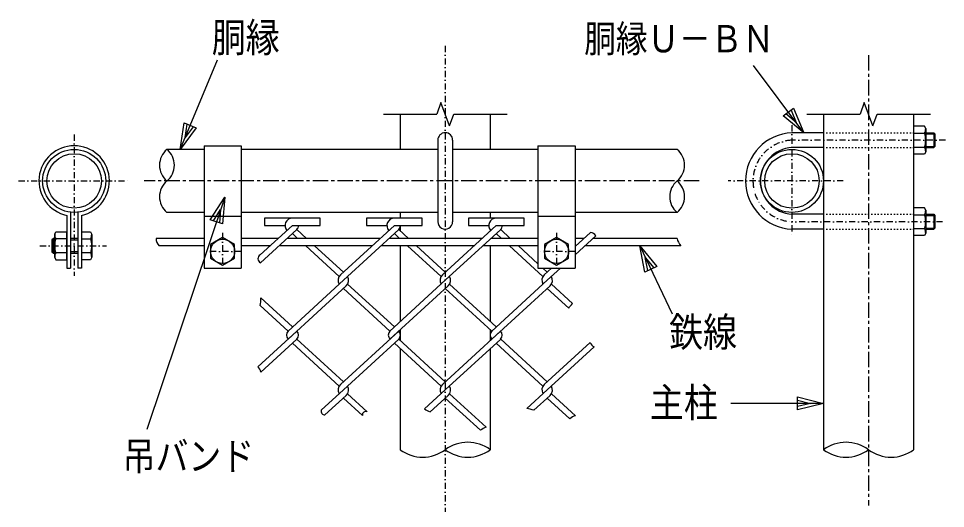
# Model space of a CAD drawing. Units: millimetres, scale not verified. Extents: x -4425 to 4425, y -3150 to 3150.
# Drawn here: x 1169 to 2668, y 1009 to 1802 of the extents above; entities that cross this region are included whole.
import ezdxf
from ezdxf.enums import TextEntityAlignment as Align

# ---------------------------------------------------------------- set-up
doc = ezdxf.new("R2010")
doc.units = ezdxf.units.MM
doc.header["$LTSCALE"] = 20
for name, pattern in [('USER1', [2, 1.25, -0.25, 0.25, -0.25]), ('USER2', [0.26, 0.01, -0.25]), ('USER3', [1.01, 0.5, -0.25, 0.01, -0.25])]:
    doc.linetypes.add(name, pattern=pattern)
doc.layers.add('0-0_1', color=7, linetype='Continuous', lineweight=25)
doc.layers.add('0-1_0', color=7, linetype='Continuous', lineweight=25)
doc.styles.add('ＭＳ ゴシック', font='')
doc.styles.get('ＭＳ ゴシック').set_extended_font_data('MS Gothic')

# ---------------------------------------------------------------- blocks, each defined once
blk = doc.blocks.new('C2')
at = {"layer": '0-0_1', "color": 4}
blk.add_line((117818.6, 93593.7), (119021.1, 96493.4), dxfattribs=at)
blk.add_lwpolyline([(118334.3, 94289.2), (117818.6, 93593.7), (117946.4, 94450.1)], close=True, dxfattribs=at)
blk.add_lwpolyline([(118237.3, 94329.4), (117979.4, 93981.7), (118043.3, 94409.9)], dxfattribs=at)
blk = doc.blocks.new('C3')
at = {"layer": '0-0_1', "color": 4}
blk.add_line((119253.8, 92044.1), (116732.4, 84529), dxfattribs=at)
blk.add_lwpolyline([(118787.5, 91314.5), (119253.8, 92044.1), (119185.7, 91180.9)], close=True, dxfattribs=at)
blk.add_lwpolyline([(118887.1, 91281.1), (119120.2, 91645.9), (119086.2, 91214.3)], dxfattribs=at)
blk = doc.blocks.new('C4')
at = {"layer": '0-0_1', "color": 4}
blk.add_line((137989.7, 94133.7), (136360.5, 96306.4), dxfattribs=at)
blk.add_lwpolyline([(137653.8, 94931.7), (137989.7, 94133.7), (137317.7, 94679.8)], close=True, dxfattribs=at)
blk.add_lwpolyline([(137569.8, 94868.7), (137737.7, 94469.7), (137401.7, 94742.8)], dxfattribs=at)
blk = doc.blocks.new('C5')
at = {"layer": '0-0_1', "color": 4}
blk.add_line((132675.4, 90473.7), (133722.7, 88267.8), dxfattribs=at)
blk.add_lwpolyline([(132845.9, 89624.8), (132675.4, 90473.7), (133225.4, 89805)], close=True, dxfattribs=at)
blk.add_lwpolyline([(132940.8, 89669.9), (132855.5, 90094.3), (133130.5, 89759.9)], dxfattribs=at)
blk = doc.blocks.new('C6')
at = {"layer": '0-0_1', "color": 4}
blk.add_line((138620.1, 85373.7), (135620.1, 85373.7), dxfattribs=at)
blk.add_lwpolyline([(137780.1, 85583.7), (138620.1, 85373.7), (137780.1, 85163.7)], close=True, dxfattribs=at)
blk.add_lwpolyline([(137780.1, 85478.7), (138200.1, 85373.7), (137780.1, 85268.7)], dxfattribs=at)

msp = doc.modelspace()

# ---------------------------------------------------------------- linework, layer by layer
at = {"layer": '0-0_1', "color": 4, "linetype": 'USER3'}
for p, q in [((1859.28, 1757.2), (1859.28, 1003.07)), ((2419.98, 1628.69), (2419.98, 1448.69)), ((1259.28, 1613.68), (1259.28, 1385.22)), ((2668.25, 1604.68), (2419.98, 1604.68)), ((1169.28, 1538.68), (1349.28, 1538.68)), ((2502.94, 1538.68), (2316.94, 1538.68)), ((2663.68, 1472.68), (2419.98, 1472.68)), ((1499.28, 1454.68), (1499.28, 1394.68)), ((2039.28, 1454.68), (2039.28, 1394.68)), ((1203.96, 1433.68), (1311.36, 1433.68)), ((1529.28, 1424.68), (1469.28, 1424.68)), ((2069.28, 1424.68), (2009.28, 1424.68))]:
    msp.add_line(p, q, dxfattribs=at)
at = {"layer": '0-0_1', "color": 4, "linetype": 'USER1'}
for p, q in [((2543.88, 1742.16), (2543.88, 1013.48)), ((2269.98, 1538.68), (1372.5, 1538.68))]:
    msp.add_line(p, q, dxfattribs=at)
at = {"layer": '0-0_1', "color": 4}
for p, q in [((1759.28, 1646.68), (1845.6, 1646.68)), ((1866.12, 1627.89), (1872.96, 1646.68)), ((1872.96, 1646.68), (1959.28, 1646.68)), ((2443.88, 1646.68), (2530.2, 1646.68)), ((2550.72, 1627.89), (2557.56, 1646.68)), ((2557.56, 1646.68), (2643.88, 1646.68)), ((2636.28, 1614.88), (2651.28, 1614.88)), ((2636.28, 1594.48), (2651.28, 1594.48)), ((2636.28, 1482.88), (2651.28, 1482.88)), ((2636.28, 1462.48), (2651.28, 1462.48)), ((1223.28, 1443.28), (1227.78, 1443.28)), ((1253.28, 1443.28), (1265.28, 1443.28)), ((1227.78, 1424.08), (1223.28, 1424.08)), ((1265.28, 1424.08), (1253.28, 1424.08))]:
    msp.add_line(p, q, dxfattribs=at)
at = {"layer": '0-0_1'}
for p, q in [((1786.38, 1646.68), (1786.38, 1589.68)), ((1932.18, 1646.68), (1932.18, 1589.68)), ((2470.98, 1646.69), (2470.98, 1103.69)), ((2616.78, 1646.69), (2616.78, 1103.69)), ((2634.55, 1627.19), (2616.78, 1627.19)), ((2616.78, 1627.19), (2616.78, 1582.19)), ((2636.28, 1623.44), (2634.55, 1627.19)), ((1847.28, 1604.68), (1847.28, 1472.68)), ((1871.28, 1604.68), (1871.28, 1472.68)), ((2470.98, 1616.68), (2419.98, 1616.68)), ((2616.78, 1615.93), (2634.55, 1615.93)), ((2636.28, 1616.69), (2649.48, 1616.69)), ((2649.48, 1616.69), (2649.48, 1592.69)), ((2649.48, 1616.69), (2651.28, 1614.88)), ((2651.28, 1614.88), (2651.28, 1594.48)), ((1469.28, 1589.68), (1409.28, 1589.68)), ((1469.28, 1595.69), (1529.28, 1595.69)), ((1469.28, 1595.69), (1469.28, 1397.68)), ((1529.28, 1595.69), (1529.28, 1397.68)), ((1847.28, 1589.68), (1529.28, 1589.68)), ((2009.28, 1589.68), (1871.28, 1589.68)), ((2009.28, 1595.69), (2069.28, 1595.69)), ((2009.28, 1595.69), (2009.28, 1397.68)), ((2069.28, 1595.69), (2069.28, 1397.68)), ((2234.28, 1589.68), (2069.28, 1589.68)), ((2470.98, 1592.68), (2419.98, 1592.68)), ((2616.78, 1593.44), (2634.55, 1593.44)), ((2636.28, 1592.69), (2649.48, 1592.69)), ((2651.28, 1594.48), (2649.48, 1592.69)), ((1253.28, 1488.04), (1253.28, 1397.68)), ((1265.28, 1488.04), (1265.28, 1397.68)), ((1469.28, 1487.68), (1409.28, 1487.68)), ((1847.28, 1487.68), (1529.28, 1487.68)), ((1786.38, 1487.68), (1786.38, 1478.57)), ((2009.28, 1487.68), (1871.28, 1487.68)), ((1932.18, 1487.68), (1932.18, 1478.57)), ((2234.28, 1487.68), (2069.28, 1487.68)), ((2470.98, 1484.69), (2419.98, 1484.69)), ((2634.55, 1495.18), (2616.78, 1495.18)), ((2616.78, 1495.18), (2616.78, 1450.18)), ((2636.28, 1491.43), (2634.55, 1495.18)), ((2636.28, 1484.69), (2649.48, 1484.69)), ((2649.48, 1484.69), (2649.48, 1460.69)), ((2649.48, 1484.69), (2651.28, 1482.88)), ((1271.28, 1482.96), (1271.28, 1397.68)), ((1469.28, 1481.69), (1529.28, 1481.69)), ((2009.28, 1481.69), (2069.28, 1481.69)), ((2616.78, 1483.93), (2634.55, 1483.93)), ((2651.28, 1482.88), (2651.28, 1462.48)), ((1247.28, 1411.19), (1247.28, 1456.19)), ((1560.25, 1418.94), (1612.23, 1466.57)), ((1560.58, 1406.05), (1619.43, 1459.98)), ((1635.02, 1445.68), (1619.43, 1459.98)), ((1690.01, 1386.85), (1777, 1466.57)), ((1694.62, 1377.89), (1784.2, 1459.98)), ((1799.8, 1445.68), (1784.2, 1459.98)), ((1786.38, 1466.57), (1786.38, 1457.98)), ((1854.78, 1386.85), (1941.78, 1466.57)), ((1859.39, 1377.89), (1948.97, 1459.98)), ((1932.18, 1459.36), (1932.18, 1457.78)), ((1964.57, 1445.68), (1948.97, 1459.98)), ((2069.28, 1432.42), (2094.29, 1455.34)), ((2470.98, 1460.68), (2419.98, 1460.68)), ((2616.78, 1461.44), (2634.55, 1461.44)), ((2636.28, 1460.69), (2649.48, 1460.69)), ((2649.48, 1460.69), (2651.28, 1462.48)), ((1223.28, 1443.28), (1223.28, 1424.08)), ((1227.78, 1445.68), (1225.68, 1445.68)), ((1247.28, 1444.93), (1229.51, 1444.93)), ((1265.28, 1445.68), (1253.28, 1445.68)), ((1265.28, 1445.68), (1265.28, 1421.68)), ((1271.28, 1444.93), (1285.98, 1444.93)), ((1287.78, 1452.2), (1287.78, 1415.17)), ((1469.28, 1445.68), (1391.74, 1445.68)), ((1589.44, 1445.68), (1529.28, 1445.68)), ((1754.21, 1445.68), (1603.83, 1445.68)), ((1620.64, 1445.68), (1612.23, 1453.38)), ((1918.98, 1445.68), (1768.6, 1445.68)), ((1785.41, 1445.68), (1777, 1453.38)), ((1950.18, 1445.68), (1933.37, 1445.68)), ((1950.18, 1445.68), (1941.78, 1453.38)), ((2009.28, 1445.68), (1950.4, 1445.68)), ((2069.28, 1419.24), (2102.67, 1449.83)), ((2083.76, 1445.68), (2069.28, 1445.68)), ((2234.14, 1445.68), (2098.14, 1445.68)), ((1469.28, 1433.69), (1396.54, 1433.69)), ((1576.35, 1433.69), (1529.28, 1433.69)), ((1741.12, 1433.69), (1590.73, 1433.69)), ((1687.8, 1384.14), (1633.73, 1433.68)), ((1694.62, 1391.08), (1648.12, 1433.68)), ((1905.89, 1433.69), (1755.51, 1433.69)), ((1786.38, 1433.69), (1786.38, 1310.99)), ((1852.57, 1384.14), (1798.5, 1433.68)), ((1859.39, 1391.08), (1812.89, 1433.68)), ((1963.27, 1433.69), (1920.28, 1433.69)), ((1932.18, 1433.69), (1932.18, 1311.19)), ((2009.28, 1433.69), (1963.26, 1433.69)), ((2017.34, 1384.14), (1963.27, 1433.68)), ((2009.28, 1404.71), (1977.66, 1433.68)), ((2070.66, 1433.69), (2069.28, 1433.69)), ((2240.14, 1433.69), (2085.05, 1433.69)), ((1227.78, 1414.94), (1229.51, 1411.19)), ((1247.28, 1422.44), (1229.51, 1422.44)), ((1229.51, 1411.19), (1247.28, 1411.19)), ((1253.28, 1421.68), (1265.28, 1421.68)), ((1285.98, 1422.43), (1271.28, 1422.43)), ((1285.48, 1411.18), (1271.28, 1411.18)), ((1287.78, 1415.17), (1285.48, 1411.19)), ((1271.28, 1397.68), (1265.28, 1397.68)), ((1469.28, 1397.68), (1529.28, 1397.68)), ((2009.28, 1397.68), (2069.28, 1397.68)), ((2024.16, 1391.08), (2016.95, 1397.68)), ((2019.55, 1386.85), (2031.37, 1397.68)), ((2024.16, 1377.89), (2045.76, 1397.68)), ((1694.62, 1377.89), (1605.04, 1295.81)), ((1699.23, 1368.93), (1605.07, 1282.65)), ((1694.62, 1364.71), (1769.81, 1295.81)), ((1701.44, 1371.64), (1777, 1302.4)), ((1859.39, 1377.89), (1769.81, 1295.81)), ((1864, 1368.93), (1769.84, 1282.65)), ((1859.39, 1364.71), (1934.58, 1295.81)), ((1866.21, 1371.64), (1941.78, 1302.4)), ((2024.16, 1377.89), (1934.58, 1295.81)), ((2028.77, 1368.93), (1934.61, 1282.65)), ((2024.16, 1364.71), (2058.94, 1332.84)), ((2030.98, 1371.64), (2065.19, 1340.29)), ((1561.04, 1349.31), (1612.23, 1302.4)), ((1560.06, 1337.02), (1605.04, 1295.81)), ((1556.42, 1238.07), (1619.4, 1295.78)), ((1690.01, 1209.5), (1784.17, 1295.78)), ((1786.38, 1297.81), (1786.38, 1280.62)), ((1854.78, 1209.5), (1948.94, 1295.78)), ((1932.18, 1298.01), (1932.18, 1280.43)), ((1561.26, 1229.33), (1619.43, 1282.62)), ((1687.8, 1206.79), (1612.23, 1276.03)), ((1694.62, 1213.72), (1619.43, 1282.62)), ((1694.62, 1200.54), (1784.2, 1282.62)), ((1852.57, 1206.79), (1777, 1276.03)), ((1859.39, 1213.72), (1784.2, 1282.62)), ((1859.39, 1200.54), (1948.97, 1282.62)), ((2017.34, 1206.79), (1941.78, 1276.03)), ((2024.16, 1213.72), (1948.97, 1282.62)), ((2019.55, 1209.5), (2093.48, 1277.24)), ((1786.38, 1267.44), (1786.38, 1103.69)), ((1932.18, 1267.24), (1932.18, 1103.69)), ((2024.16, 1200.54), (2099.97, 1270.01)), ((1694.62, 1200.54), (1658.75, 1167.67)), ((1859.39, 1200.54), (1825.62, 1169.6)), ((2024.16, 1200.54), (1991.24, 1170.37)), ((1699.23, 1191.58), (1664.72, 1159.96)), ((1694.62, 1187.36), (1725.42, 1159.13)), ((1701.44, 1194.29), (1733.14, 1165.25)), ((1864, 1191.58), (1834.84, 1164.86)), ((1859.39, 1187.36), (1916.19, 1135.31)), ((1866.21, 1194.29), (1925.27, 1140.17)), ((2028.77, 1191.58), (2002.44, 1167.45)), ((2024.16, 1187.36), (2061.03, 1153.57)), ((2030.98, 1194.29), (2069.97, 1158.56))]:
    msp.add_line(p, q, dxfattribs=at)
at = {"layer": '0-0_1', "linetype": 'USER2'}
for p, q in [((2616.78, 1616.68), (2470.98, 1616.68)), ((2616.78, 1592.68), (2470.98, 1592.68)), ((2616.78, 1484.69), (2470.98, 1484.69)), ((2616.78, 1460.68), (2470.98, 1460.68))]:
    msp.add_line(p, q, dxfattribs=at)
at = {"layer": '0-0_1', "color": 4}
for points in [[(1866.12, 1627.89), (1852.44, 1665.48), (1845.6, 1646.68)], [(2550.72, 1627.89), (2537.04, 1665.48), (2530.2, 1646.68)]]:
    msp.add_lwpolyline(points, dxfattribs=at)
at = {"layer": '0-0_1'}
for points in [[(2636.28, 1623.44), (2636.28, 1585.94), (2634.55, 1582.19), (2616.78, 1582.19)], [(2636.28, 1491.43), (2636.28, 1453.93), (2634.55, 1450.18), (2616.78, 1450.18)], [(1247.28, 1482.96), (1247.28, 1397.68), (1253.28, 1397.68)], [(1612.23, 1466.57), (1657.23, 1466.57), (1657.23, 1478.57), (1567.23, 1478.57), (1567.23, 1466.57), (1600.23, 1466.57)], [(1777, 1466.57), (1822, 1466.57), (1822, 1478.57), (1732, 1478.57), (1732, 1466.57), (1765, 1466.57)], [(1941.78, 1466.57), (1986.78, 1466.57), (1986.78, 1478.57), (1896.78, 1478.57), (1896.78, 1466.57), (1929.78, 1466.57)], [(1227.78, 1414.94), (1227.78, 1452.44), (1229.51, 1456.19), (1247.28, 1456.19)], [(1271.28, 1456.19), (1285.48, 1456.19), (1287.78, 1452.2)], [(1225.68, 1421.68), (1225.68, 1445.68), (1223.28, 1443.28)], [(1223.28, 1424.08), (1225.68, 1421.68), (1227.78, 1421.68)]]:
    msp.add_lwpolyline(points, dxfattribs=at)
for points in [[(1499.28, 1447.2), (1479.78, 1435.94), (1479.78, 1413.43), (1499.28, 1402.17), (1518.78, 1413.43), (1518.78, 1435.94)], [(2039.28, 1447.2), (2019.78, 1435.94), (2019.78, 1413.43), (2039.28, 1402.17), (2058.78, 1413.43), (2058.78, 1435.94)]]:
    msp.add_lwpolyline(points, close=True, dxfattribs=at)
for centre, radius in [((1259.28, 1538.68), 51), ((2419.98, 1538.69), 51), ((1259.28, 1538.68), 44.1), ((2419.98, 1538.69), 44.1), ((1499.28, 1424.68), 19.5), ((2039.28, 1424.68), 19.5)]:
    msp.add_circle(centre, radius, dxfattribs=at)
for centre, radius, start, end in [((2619.14, 1623.44), 17.14, 334.02042, 0), ((1859.28, 1604.68), 12, 0, 179.99992), ((2422.98, 1538.68), 78, 92.20415, 267.79602), ((2598.94, 1604.69), 37.34, 342.4809, 17.51953), ((1259.28, 1538.68), 57, 282.15329, 257.84705), ((2422.98, 1538.68), 54, 93.18465, 266.81534), ((2619.14, 1585.94), 17.14, 0, 25.97959), ((2619.14, 1491.43), 17.14, 334.02042, 0), ((1612.23, 1466.57), 12, 90, 222.49944), ((1777, 1466.57), 12, 90, 222.49944), ((1859.28, 1472.68), 12, 179.99992, 0), ((1941.78, 1466.57), 12, 90, 222.49944), ((2598.94, 1472.68), 37.34, 342.4809, 17.51953), ((1612.23, 1466.57), 9.72, 317.50034, 0.00134), ((1777, 1466.57), 9.72, 317.50034, 0.00134), ((1941.78, 1466.57), 9.72, 317.50034, 0.00134), ((2619.14, 1453.93), 17.14, 0, 25.97959), ((1244.92, 1452.44), 17.14, 179.99992, 205.98035), ((1265.13, 1433.69), 37.34, 162.48149, 197.51962), ((1252.13, 1457.19), 36, 340.09109, 352.02023), ((1251.78, 1433.69), 36, 341.79004, 18.20996), ((1244.92, 1414.94), 17.14, 154.02034, 179.99992), ((1252.13, 1410.18), 36, 7.97977, 19.9089), ((1698.22, 1377.89), 12.15, 132.49965, 210.96289), ((1691.02, 1377.89), 12.15, 312.49972, 30.96338), ((1862.99, 1377.89), 12.15, 132.49965, 210.96289), ((1855.79, 1377.89), 12.15, 312.49972, 30.96338), ((2027.76, 1377.89), 12.15, 132.49965, 210.96289), ((2020.56, 1377.89), 12.15, 312.50046, 30.96338), ((1612.23, 1289.22), 9.72, 137.49927, 222.50073), ((1612.23, 1289.22), 9.72, 317.50034, 42.50064), ((1777, 1289.22), 9.72, 137.49927, 222.50073), ((1777, 1289.22), 9.72, 317.50034, 42.50064), ((1941.78, 1289.22), 9.72, 137.49927, 222.50073), ((1941.78, 1289.22), 9.72, 317.50034, 42.50064), ((1698.22, 1200.54), 12.15, 132.49965, 210.96289), ((1691.02, 1200.54), 12.15, 312.49972, 30.96338), ((1862.99, 1200.54), 12.15, 132.49965, 210.96289), ((1855.79, 1200.54), 12.15, 312.49972, 30.96338), ((2027.76, 1200.54), 12.15, 132.49965, 210.96289), ((2020.56, 1200.54), 12.15, 312.50046, 30.96338)]:
    msp.add_arc(centre, radius, start, end, dxfattribs=at)
at = {"layer": '0-0_1', "color": 4, "linetype": 'USER3'}
msp.add_arc((2422.98, 1538.68), 66, 93.18471, 266.81549, dxfattribs=at)
at = {"layer": '0-0_1', "color": 4}
for centre, radius, start, end in [((1430.38, 1564.18), 33.09, 129.59811, 230.40164), ((1388.19, 1564.18), 33.09, 309.59845, 50.40183), ((2213.19, 1564.19), 33.09, 309.59845, 50.40183), ((1430.38, 1513.19), 33.09, 129.59836, 230.40189), ((2255.38, 1513.19), 33.09, 129.59836, 230.40189), ((2213.19, 1513.19), 33.09, 309.59845, 50.40155), ((2093.46, 1444.95), 10.42, 27.90629, 85.40427), ((1409.25, 1445.73), 17.51, 180.13562, 223.44575), ((2264.93, 1453.58), 31.78, 194.38356, 218.75253), ((1563.64, 1412.58), 7.21, 118.06312, 244.84357), ((1529.15, 1345.66), 32.09, 344.38525, 6.53146), ((1890.23, 1480.79), 224.39, 318.75189, 321.23639), ((2108.17, 1283.89), 16.12, 204.33786, 239.43012), ((1537.36, 1221.81), 25.05, 17.46577, 40.48211), ((1849.84, 1205.3), 43.14, 235.85553, 249.65012), ((1978.98, 1100.42), 71.02, 70.71212, 80.06108), ((1664.82, 1166.2), 6.25, 166.37213, 269.05716), ((1731.08, 1159.92), 5.71, 68.83228, 188.02585), ((2072.9, 1142.81), 16.02, 100.51066, 137.80038), ((2086.48, 828.05), 351.29, 117.31704, 118.99714), ((1895.73, 1054.33), 61.36, 53.55527, 126.44436), ((2507.43, 1054.33), 61.36, 53.55557, 126.44466), ((1822.83, 1153.04), 61.36, 233.55548, 306.44443), ((1895.73, 1153.04), 61.36, 233.55563, 306.44473), ((2507.43, 1153.04), 61.36, 233.55534, 306.44443), ((2580.33, 1153.04), 61.36, 233.55563, 306.44473)]:
    msp.add_arc(centre, radius, start, end, dxfattribs=at)

# ---------------------------------------------------------------- block references
at = {"layer": '0-1_0', "xscale": 0.05, "yscale": 0.05}
for name in ['C2', 'C4', 'C3', 'C5', 'C6']:
    msp.add_blockref(name, (-4460.02, -3090), dxfattribs=at)

# ---------------------------------------------------------------- texts
at = {"layer": '0-0_1', "color": 4, "style": 'ＭＳ ゴシック', "width": 0.85}
for s, height, p in [('胴縁', 47.36, (1481.77, 1733.06)), ('胴縁Ｕ－ＢＮ', 44.14, (2084.08, 1733.58)), ('鉄線', 47.36, (2221.35, 1256.25)), ('主柱', 47.36, (2190.32, 1142.22)), ('吊バンド', 45.89, (1337.55, 1056.6))]:
    msp.add_text(s, height=height, dxfattribs=at).set_placement(p, align=Align.BOTTOM_LEFT)

doc.saveas('drawing.dxf')
